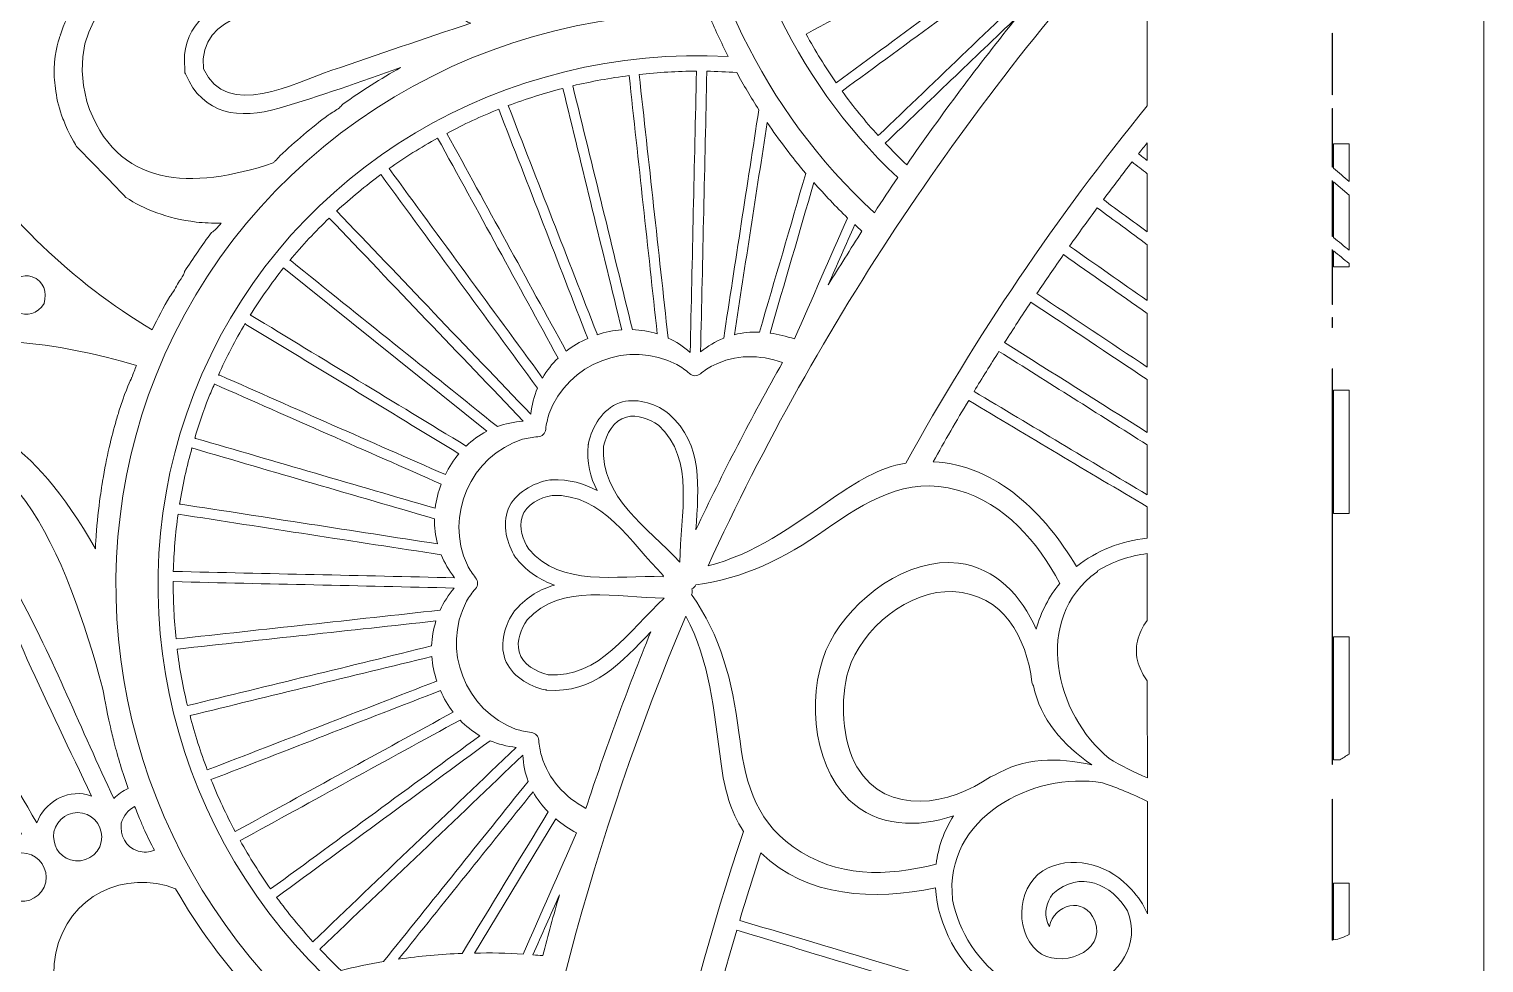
# Model space of a CAD drawing. Extents: x 13 to 948, y -975 to -268.
# Drawn here: x 840.5 to 947.6, y -880.9 to -812.2 of the extents above; entities that cross this region are included whole.
import ezdxf

# ---------------------------------------------------------------- set-up
doc = ezdxf.new("R2010")
doc.units = 0
doc.header["$MEASUREMENT"] = 0
doc.layers.add('Layer 1', color=7, linetype='Continuous', lineweight=0)

msp = doc.modelspace()

# ---------------------------------------------------------------- linework, layer by layer
at = {"layer": 'Layer 1'}
for points, knots in [([(937.67, -754.37), (937.67, -754.37), (937.67, -757.13), (937.67, -757.13), (937.67, -757.13), (936.53, -757.13), (936.53, -757.13), (936.53, -757.13), (936.53, -754.98), (936.53, -754.98), (936.53, -754.98), (936.45, -754.98), (936.45, -754.98), (936.45, -754.98), (936.45, -773.13), (936.45, -773.13), (936.45, -773.13), (936.42, -773.23), (936.42, -773.23), (936.42, -773.23), (936.42, -754.98), (936.42, -754.98), (936.42, -754.98), (930.74, -754.98), (930.74, -754.98), (930.74, -754.98), (930.74, -753.84), (930.74, -753.84), (930.74, -753.84), (937.24, -753.85), (937.24, -753.85), (937.24, -753.85), (937.24, -268.13), (937.24, -268.13), (937.24, -268.13), (585.77, -268.13), (585.77, -268.13), (585.77, -268.13), (585.77, -267.8), (585.77, -267.8), (585.77, -267.8), (584.81, -267.8), (584.81, -267.8), (584.81, -267.8), (584.81, -272.14), (584.81, -272.14), (584.81, -272.14), (583.68, -272.14), (583.68, -272.14), (583.68, -272.14), (583.68, -267.8), (583.68, -267.8), (583.68, -267.8), (233.17, -267.8), (233.17, -267.8), (233.17, -267.8), (233.17, -267.7), (233.17, -267.7), (233.17, -267.7), (231.67, -267.7), (231.67, -267.7), (231.67, -267.7), (231.67, -267.62), (231.67, -267.62), (231.67, -267.62), (194.12, -267.62), (194.12, -267.62), (189.36, -267.62), (184.7, -268.72), (180.48, -270.81), (180.33, -270.79), (180.19, -270.76), (180.05, -270.72), (180.01, -270.84), (179.96, -270.97), (179.92, -271.1), (178.75, -271.71), (177.61, -272.4), (176.52, -273.16), (171.9, -276.4), (165.53, -281), (157.98, -286.83), (75.27, -358.42), (123.19, -457.39), (13.49, -510.82), (123.19, -564.25), (75.27, -663.23), (157.98, -734.81), (165.57, -740.66), (171.95, -745.28), (176.58, -748.52), (181.7, -752.1), (187.79, -754.02), (194.04, -754.02), (194.04, -754.02), (231.67, -754.02), (231.67, -754.02), (231.67, -754.02), (231.67, -749.56), (231.67, -749.56), (231.67, -749.56), (232.61, -749.56), (232.61, -749.56), (232.61, -749.56), (232.61, -753.99), (232.61, -753.99), (232.61, -753.99), (583.68, -753.99), (583.68, -753.99), (583.68, -753.99), (583.68, -749.46), (583.68, -749.46), (583.68, -749.46), (584.81, -749.46), (584.81, -749.46), (584.81, -749.46), (584.81, -753.99), (584.81, -753.99), (584.81, -753.99), (584.25, -753.99), (584.25, -753.99), (584.25, -753.99), (584.25, -754), (584.25, -754), (578.12, -754.03), (573.17, -759.01), (573.17, -765.14), (573.17, -765.14), (573.17, -974.54), (573.17, -974.54), (573.17, -974.54), (584.25, -974.54), (584.25, -974.54), (584.25, -974.54), (584.25, -974.64), (584.25, -974.64), (584.25, -974.64), (584.94, -974.64), (584.94, -974.64), (584.94, -974.64), (588.59, -974.85), (594.96, -974.85), (596.36, -974.85), (597.89, -974.84), (599.54, -974.82), (600.97, -974.8), (602.48, -974.76), (604.08, -974.72), (621.83, -974.22), (649.87, -972.03), (679.28, -964.28), (679.8, -964.13), (680.33, -963.99), (680.87, -963.84), (682.82, -963.32), (684.78, -962.76), (686.73, -962.19), (687.31, -962.01), (687.91, -961.84), (688.49, -961.67), (694.87, -959.73), (701.26, -957.52), (707.58, -955), (709.47, -954.25), (711.33, -953.47), (713.2, -952.67), (717.19, -950.94), (721.12, -949.09), (725.02, -947.08), (726.08, -946.52), (727.16, -945.97), (728.22, -945.39), (729.98, -944.44), (731.72, -943.46), (733.45, -942.44), (734.35, -941.91), (735.25, -941.38), (736.15, -940.83), (736.98, -940.33), (737.8, -939.81), (738.62, -939.29), (739.95, -938.45), (741.26, -937.6), (742.54, -936.72), (749.1, -932.28), (755.33, -927.32), (761.12, -921.8), (761.12, -921.8), (764.53, -925.23), (771.38, -930.35), (774.03, -932.34), (777.18, -934.57), (780.85, -936.94), (784.86, -939.56), (789.49, -942.35), (794.74, -945.2), (799.76, -947.93), (805.32, -950.7), (811.46, -953.4), (811.84, -953.56), (812.22, -953.72), (812.6, -953.89), (813.4, -954.24), (814.21, -954.58), (815.04, -954.93), (816.42, -955.51), (817.84, -956.1), (819.29, -956.66), (819.88, -956.9), (820.46, -957.13), (821.04, -957.36), (822.57, -957.95), (824.11, -958.54), (825.7, -959.11), (826.6, -959.44), (827.51, -959.77), (828.44, -960.1), (852.72, -968.64), (883.55, -975.22), (920.95, -975.22), (925.99, -975.22), (931.16, -975.1), (936.45, -974.85), (936.45, -974.85), (936.44, -957.65), (936.44, -957.65), (936.44, -957.65), (936.44, -957.65), (936.45, -957.65), (936.45, -957.65), (936.45, -974.85), (936.45, -974.85), (936.45, -974.85), (936.53, -974.85), (936.53, -974.85), (936.53, -974.85), (936.53, -965.78), (936.53, -965.78), (936.53, -965.78), (937.67, -965.78), (937.67, -965.78), (937.67, -965.78), (937.67, -974.85), (937.67, -974.85), (937.67, -974.85), (947.59, -974.85), (947.59, -974.85), (947.59, -974.85), (947.59, -765.45), (947.59, -765.45), (947.59, -759.71), (943.24, -754.98), (937.67, -754.37)], [0, 0, 0, 0, 1, 1, 1, 2, 2, 2, 3, 3, 3, 4, 4, 4, 5, 5, 5, 6, 6, 6, 7, 7, 7, 8, 8, 8, 9, 9, 9, 10, 10, 10, 11, 11, 11, 12, 12, 12, 13, 13, 13, 14, 14, 14, 15, 15, 15, 16, 16, 16, 17, 17, 17, 18, 18, 18, 19, 19, 19, 20, 20, 20, 21, 21, 21, 22, 22, 22, 23, 23, 23, 24, 24, 24, 25, 25, 25, 26, 26, 26, 27, 27, 27, 28, 28, 28, 29, 29, 29, 30, 30, 30, 31, 31, 31, 32, 32, 32, 33, 33, 33, 34, 34, 34, 35, 35, 35, 36, 36, 36, 37, 37, 37, 38, 38, 38, 39, 39, 39, 40, 40, 40, 41, 41, 41, 42, 42, 42, 43, 43, 43, 44, 44, 44, 45, 45, 45, 46, 46, 46, 47, 47, 47, 48, 48, 48, 49, 49, 49, 50, 50, 50, 51, 51, 51, 52, 52, 52, 53, 53, 53, 54, 54, 54, 55, 55, 55, 56, 56, 56, 57, 57, 57, 58, 58, 58, 59, 59, 59, 60, 60, 60, 61, 61, 61, 62, 62, 62, 63, 63, 63, 64, 64, 64, 65, 65, 65, 66, 66, 66, 67, 67, 67, 68, 68, 68, 69, 69, 69, 70, 70, 70, 71, 71, 71, 72, 72, 72, 73, 73, 73, 74, 74, 74, 75, 75, 75, 76, 76, 76, 77, 77, 77, 78, 78, 78, 79, 79, 79, 80, 80, 80, 81, 81, 81, 82, 82, 82, 83, 83, 83, 84, 84, 84, 84]), ([(860.52, -767.61), (859.91, -768.17), (859.32, -768.88), (858.86, -769.82), (858.85, -769.84), (858.83, -769.87), (858.82, -769.89), (858.82, -769.9), (858.81, -769.92), (858.81, -769.93), (858.78, -770), (858.75, -770.06), (858.73, -770.11), (857.67, -772.11), (857.18, -774.49), (857.51, -776.53), (849.53, -773.81), (842.35, -784.26), (847.67, -790.79), (844.98, -791.3), (842.32, -793.45), (840.9, -795.98), (840.9, -795.98), (840.89, -796), (840.89, -796), (840.89, -796), (840.89, -796), (840.88, -796.02), (840.82, -796.11), (840.55, -796.54), (840.31, -797.19), (840.12, -797.69), (839.94, -798.32), (839.87, -799.05), (839.86, -799.05), (839.86, -799.06), (839.86, -799.06), (839.86, -799.06), (839.84, -799.47), (839.84, -799.47), (839.83, -799.75), (839.83, -800.01), (839.85, -800.27), (839.86, -800.4), (839.86, -800.53), (839.89, -800.67), (840.25, -804.01), (842.66, -806.81), (845.62, -808.38), (844.26, -809.54), (843.31, -811.01), (842.81, -812.62), (842.81, -812.62), (842.81, -812.62), (842.81, -812.63), (842.8, -812.63), (842.79, -812.63), (842.8, -812.64), (842.73, -812.82), (842.39, -813.75), (842.35, -815.14), (842.34, -815.64), (842.37, -816.2), (842.47, -816.8), (842.56, -817.43), (842.72, -818.09), (842.99, -818.8), (842.99, -818.8), (842.99, -818.8), (843, -818.82), (843.02, -818.86), (843.06, -818.96), (843.12, -819.11), (843.12, -819.11), (843.12, -819.14), (843.12, -819.14), (843.26, -819.48), (843.51, -820.03), (843.91, -820.7), (843.93, -820.74), (843.95, -820.77), (843.97, -820.81), (843.98, -820.81), (843.98, -820.82), (843.99, -820.83), (844.76, -821.61), (845.53, -822.4), (846.29, -823.2), (846.74, -823.66), (847.18, -824.12), (847.63, -824.59), (848.29, -825.02), (849.04, -825.4), (849.9, -825.71), (850.76, -826.03), (851.72, -826.27), (852.79, -826.4), (853.37, -826.46), (853.99, -826.48), (854.64, -826.48), (854.52, -826.64), (854.39, -826.79), (854.24, -826.93), (854.15, -827.01), (854.05, -827.1), (853.93, -827.17), (853.23, -828.1), (852.57, -829.05), (851.95, -830.04), (851.94, -830.07), (851.95, -830.08), (851.93, -830.1), (851.84, -830.34), (851.73, -830.54), (851.58, -830.73), (851.34, -831.05), (851.2, -831.44), (850.95, -831.76), (850.92, -831.8), (850.89, -831.84), (850.85, -831.87), (850.4, -832.68), (849.97, -833.49), (849.56, -834.33), (843.6, -830.78), (838.75, -826.02), (835.15, -820.54), (835.16, -820.4), (835.12, -820.26), (835.02, -820.16), (833.36, -818.41), (831.83, -816.58), (830.42, -814.68), (830.84, -814.55), (831.26, -814.43), (831.69, -814.32), (825.71, -801.11), (826.25, -785.25), (835.03, -772.23), (836.15, -770.57), (837.36, -769.04), (838.65, -767.61), (838.65, -767.61), (860.52, -767.61), (860.52, -767.61)], [0, 0, 0, 0, 1, 1, 1, 2, 2, 2, 3, 3, 3, 4, 4, 4, 5, 5, 5, 6, 6, 6, 7, 7, 7, 8, 8, 8, 9, 9, 9, 10, 10, 10, 11, 11, 11, 12, 12, 12, 13, 13, 13, 14, 14, 14, 15, 15, 15, 16, 16, 16, 17, 17, 17, 18, 18, 18, 19, 19, 19, 20, 20, 20, 21, 21, 21, 22, 22, 22, 23, 23, 23, 24, 24, 24, 25, 25, 25, 26, 26, 26, 27, 27, 27, 28, 28, 28, 29, 29, 29, 30, 30, 30, 31, 31, 31, 32, 32, 32, 33, 33, 33, 34, 34, 34, 35, 35, 35, 36, 36, 36, 37, 37, 37, 38, 38, 38, 39, 39, 39, 40, 40, 40, 41, 41, 41, 42, 42, 42, 43, 43, 43, 44, 44, 44, 45, 45, 45, 46, 46, 46, 47, 47, 47, 48, 48, 48, 48]), ([(904.44, -823.13), (903.86, -823.98), (903.28, -824.84), (902.72, -825.71), (886.22, -810.52), (883.83, -784.94), (897.7, -767.61), (897.7, -767.61), (901.74, -767.61), (901.74, -767.61), (887.22, -783.58), (888.77, -808.35), (904.44, -823.13)], [0, 0, 0, 0, 1, 1, 1, 2, 2, 2, 3, 3, 3, 4, 4, 4, 4]), ([(905.04, -844.14), (903.06, -844.48), (901.4, -845.53), (899.68, -846.71), (896.56, -848.85), (893.92, -850.84), (890.48, -851.7), (898.69, -833.81), (909.66, -817.47), (922.81, -803.18), (922.81, -803.18), (922.81, -817.84), (922.81, -817.84), (916.15, -826.02), (910.19, -834.81), (905.04, -844.14)], [0, 0, 0, 0, 1, 1, 1, 2, 2, 2, 3, 3, 3, 4, 4, 4, 5, 5, 5, 5]), ([(899.91, -816.14), (899.11, -814.99), (898.37, -813.79), (897.7, -812.57), (903.25, -809.53), (908.79, -806.5), (914.34, -803.45), (914.4, -804.08), (914.54, -804.67), (914.77, -805.26), (909.82, -808.88), (904.87, -812.51), (899.91, -816.14)], [0, 0, 0, 0, 1, 1, 1, 2, 2, 2, 3, 3, 3, 4, 4, 4, 4]), ([(870.72, -804.85), (870.84, -805.36), (871.09, -805.84), (871.46, -806.23), (866.42, -807.41), (861.25, -808.3), (856.3, -809.75), (853.58, -810.55), (851.64, -812.17), (851.97, -815.15), (851.95, -815.26), (851.95, -815.37), (852.01, -815.5), (853.33, -818.52), (855.95, -818.87), (858.9, -818.02), (861.92, -817.13), (864.89, -816.08), (867.85, -815.03), (866.38, -815.85), (864.96, -816.75), (863.59, -817.73), (863.51, -817.83), (863.43, -817.91), (863.34, -817.98), (863.09, -818.18), (862.82, -818.34), (862.54, -818.51), (862.54, -818.51), (862.52, -818.52), (862.52, -818.52), (861.29, -819.46), (860.09, -820.47), (858.96, -821.53), (858.85, -821.66), (858.74, -821.78), (858.62, -821.9), (858.57, -821.95), (858.52, -821.99), (858.47, -822.05), (852.5, -824.03), (846.88, -823.96), (844.74, -817.53), (841.51, -804.57), (862.96, -805.54), (870.72, -804.85)], [0, 0, 0, 0, 1, 1, 1, 2, 2, 2, 3, 3, 3, 4, 4, 4, 5, 5, 5, 6, 6, 6, 7, 7, 7, 8, 8, 8, 9, 9, 9, 10, 10, 10, 11, 11, 11, 12, 12, 12, 13, 13, 13, 14, 14, 14, 15, 15, 15, 15]), ([(903, -820.04), (902.05, -818.98), (901.17, -817.89), (900.34, -816.76), (905.26, -813.16), (910.18, -809.56), (915.1, -805.95), (915.38, -806.49), (915.71, -807.01), (916.11, -807.49), (911.74, -811.67), (907.37, -815.86), (903, -820.04)], [0, 0, 0, 0, 1, 1, 1, 2, 2, 2, 3, 3, 3, 4, 4, 4, 4]), ([(872.72, -811.64), (872.81, -811.69), (872.92, -811.73), (873.01, -811.77), (869.59, -812.9), (866.19, -814.06), (862.79, -815.23), (860.06, -816.16), (855.04, -818.89), (853.34, -815.12), (852.86, -810.93), (858.4, -810.67), (861.13, -810.05), (864.65, -809.26), (868.15, -808.45), (871.65, -807.6), (870.96, -809.01), (871.36, -810.75), (872.72, -811.64)], [0, 0, 0, 0, 1, 1, 1, 2, 2, 2, 3, 3, 3, 4, 4, 4, 5, 5, 5, 6, 6, 6, 6]), ([(849.85, -837.66), (856.44, -821.15), (872.87, -810.69), (890.5, -811.05), (890.95, -812.12), (891.44, -813.18), (891.96, -814.21), (875.57, -813.31), (859.88, -822.33), (853.22, -837.6), (846.59, -852.81), (850.44, -870.32), (862.17, -881.81), (861.05, -882.12), (859.94, -882.47), (858.85, -882.87), (847.42, -870.87), (843.67, -853.16), (849.85, -837.66)], [0, 0, 0, 0, 1, 1, 1, 2, 2, 2, 3, 3, 3, 4, 4, 4, 5, 5, 5, 6, 6, 6, 6]), ([(913.25, -811.29), (910.4, -814.82), (907.68, -818.45), (905.1, -822.19), (904.55, -821.67), (904.02, -821.13), (903.52, -820.59), (906.76, -817.49), (910, -814.39), (913.25, -811.29)], [0, 0, 0, 0, 1, 1, 1, 2, 2, 2, 3, 3, 3, 3]), ([(936.45, -817.03), (936.43, -817.02), (936.43, -817.01), (936.42, -817), (936.42, -817), (936.42, -812.49), (936.42, -812.49), (936.43, -812.5), (936.43, -812.51), (936.45, -812.51), (936.45, -812.51), (936.45, -817.03), (936.45, -817.03)], [0, 0, 0, 0, 1, 1, 1, 2, 2, 2, 3, 3, 3, 4, 4, 4, 4]), ([(880.52, -816.37), (881.88, -816.05), (883.27, -815.8), (884.67, -815.62), (885.36, -821.96), (886.05, -828.29), (886.74, -834.63), (886.14, -834.44), (885.53, -834.34), (884.91, -834.32), (883.45, -828.34), (881.99, -822.35), (880.52, -816.37)], [0, 0, 0, 0, 1, 1, 1, 2, 2, 2, 3, 3, 3, 4, 4, 4, 4]), ([(885.41, -815.53), (886.81, -815.38), (888.22, -815.3), (889.63, -815.29), (889.64, -815.3), (889.63, -815.3), (889.63, -815.31), (889.47, -822.2), (889.32, -829.1), (889.16, -835.99), (888.66, -835.55), (888.11, -835.2), (887.54, -834.94), (886.83, -828.47), (886.12, -821.99), (885.41, -815.53)], [0, 0, 0, 0, 1, 1, 1, 2, 2, 2, 3, 3, 3, 4, 4, 4, 5, 5, 5, 5]), ([(891.63, -834.94), (891.02, -835.19), (890.46, -835.52), (889.93, -835.96), (890.08, -829.08), (890.24, -822.21), (890.39, -815.33), (890.39, -815.32), (890.39, -815.32), (890.39, -815.3), (891.11, -815.31), (891.85, -815.34), (892.59, -815.39), (893.09, -816.32), (893.64, -817.24), (894.22, -818.13), (893.35, -823.74), (892.49, -829.33), (891.63, -834.94)], [0, 0, 0, 0, 1, 1, 1, 2, 2, 2, 3, 3, 3, 4, 4, 4, 5, 5, 5, 6, 6, 6, 6]), ([(875.77, -817.83), (877.09, -817.34), (878.43, -816.91), (879.79, -816.56), (881.23, -822.48), (882.68, -828.41), (884.13, -834.33), (883.51, -834.38), (882.9, -834.5), (882.31, -834.7), (882.31, -834.7), (882.31, -834.63), (882.31, -834.63), (880.12, -829.03), (877.95, -823.43), (875.77, -817.83)], [0, 0, 0, 0, 1, 1, 1, 2, 2, 2, 3, 3, 3, 4, 4, 4, 5, 5, 5, 5]), ([(871.25, -819.87), (872.49, -819.21), (873.76, -818.62), (875.07, -818.1), (877.26, -823.72), (879.44, -829.35), (881.62, -834.97), (881.06, -835.22), (880.52, -835.52), (880.04, -835.9), (877.1, -830.56), (874.18, -825.21), (871.25, -819.87)], [0, 0, 0, 0, 1, 1, 1, 2, 2, 2, 3, 3, 3, 4, 4, 4, 4]), ([(936.45, -822.36), (936.43, -822.36), (936.43, -822.35), (936.42, -822.34), (936.42, -822.34), (936.42, -818.04), (936.42, -818.04), (936.43, -818.04), (936.43, -818.05), (936.45, -818.05), (936.45, -818.05), (936.45, -822.36), (936.45, -822.36)], [0, 0, 0, 0, 1, 1, 1, 2, 2, 2, 3, 3, 3, 4, 4, 4, 4]), ([(894.83, -819.08), (895.71, -820.37), (896.66, -821.62), (897.67, -822.82), (896.54, -826.71), (895.41, -830.61), (894.26, -834.5), (893.64, -834.49), (893.03, -834.54), (892.42, -834.69), (893.22, -829.49), (894.03, -824.28), (894.83, -819.08)], [0, 0, 0, 0, 1, 1, 1, 2, 2, 2, 3, 3, 3, 4, 4, 4, 4]), ([(867, -822.46), (868.15, -821.65), (869.35, -820.9), (870.57, -820.22), (873.54, -825.61), (876.49, -831.01), (879.44, -836.41), (878.99, -836.83), (878.62, -837.33), (878.3, -837.88), (874.53, -832.74), (870.77, -827.6), (867, -822.46)], [0, 0, 0, 0, 1, 1, 1, 2, 2, 2, 3, 3, 3, 4, 4, 4, 4]), ([(922.17, -821.37), (922.38, -821.1), (922.6, -820.84), (922.81, -820.56), (922.81, -820.56), (922.81, -821.88), (922.81, -821.88), (922.6, -821.71), (922.38, -821.55), (922.17, -821.37)], [0, 0, 0, 0, 1, 1, 1, 2, 2, 2, 3, 3, 3, 3]), ([(937.67, -823.41), (937.29, -823.08), (936.91, -822.76), (936.53, -822.44), (936.53, -822.44), (936.53, -820.63), (936.53, -820.63), (936.53, -820.63), (937.67, -820.63), (937.67, -820.63), (937.67, -820.63), (937.67, -823.41), (937.67, -823.41)], [0, 0, 0, 0, 1, 1, 1, 2, 2, 2, 3, 3, 3, 4, 4, 4, 4]), ([(919.58, -824.75), (920.28, -823.82), (920.98, -822.89), (921.69, -821.97), (922.07, -822.27), (922.44, -822.55), (922.81, -822.84), (922.81, -822.84), (922.81, -827.13), (922.81, -827.13), (921.74, -826.33), (920.66, -825.54), (919.58, -824.75)], [0, 0, 0, 0, 1, 1, 1, 2, 2, 2, 3, 3, 3, 4, 4, 4, 4]), ([(863.15, -825.6), (863.15, -825.59), (863.14, -825.59), (863.14, -825.59), (864.18, -824.63), (865.27, -823.73), (866.4, -822.9), (866.4, -822.9), (866.41, -822.92), (866.41, -822.92), (870.25, -828.16), (874.09, -833.4), (877.92, -838.63), (877.67, -839.22), (877.5, -839.86), (877.43, -840.54), (872.67, -835.56), (867.91, -830.58), (863.15, -825.6)], [0, 0, 0, 0, 1, 1, 1, 2, 2, 2, 3, 3, 3, 4, 4, 4, 5, 5, 5, 6, 6, 6, 6]), ([(898.27, -823.49), (899.07, -824.39), (899.89, -825.27), (900.75, -826.11), (899.44, -829.07), (898.14, -832.03), (896.84, -835), (896.24, -834.8), (895.63, -834.66), (895.04, -834.57), (896.12, -830.88), (897.19, -827.19), (898.27, -823.49)], [0, 0, 0, 0, 1, 1, 1, 2, 2, 2, 3, 3, 3, 4, 4, 4, 4]), ([(936.45, -827.47), (936.43, -827.47), (936.43, -827.46), (936.42, -827.45), (936.42, -827.45), (936.42, -823.35), (936.42, -823.35), (936.43, -823.35), (936.43, -823.36), (936.45, -823.37), (936.45, -823.37), (936.45, -827.47), (936.45, -827.47)], [0, 0, 0, 0, 1, 1, 1, 2, 2, 2, 3, 3, 3, 4, 4, 4, 4]), ([(937.67, -828.47), (937.29, -828.16), (936.91, -827.85), (936.53, -827.54), (936.53, -827.54), (936.53, -823.44), (936.53, -823.44), (936.53, -823.44), (937.67, -824.42), (937.67, -824.42), (937.67, -824.42), (937.67, -828.47), (937.67, -828.47)], [0, 0, 0, 0, 1, 1, 1, 2, 2, 2, 3, 3, 3, 4, 4, 4, 4]), ([(917.09, -828.17), (917.76, -827.22), (918.44, -826.29), (919.13, -825.35), (920.35, -826.26), (921.59, -827.16), (922.81, -828.07), (922.81, -828.07), (922.81, -832.18), (922.81, -832.18), (920.91, -830.85), (918.99, -829.51), (917.09, -828.17)], [0, 0, 0, 0, 1, 1, 1, 2, 2, 2, 3, 3, 3, 4, 4, 4, 4]), ([(859.78, -829.26), (859.76, -829.24), (859.72, -829.23), (859.69, -829.22), (860.61, -828.12), (861.57, -827.09), (862.59, -826.11), (862.6, -826.11), (862.6, -826.12), (862.6, -826.12), (867.36, -831.1), (872.12, -836.08), (876.88, -841.06), (876.2, -841.1), (875.56, -841.24), (874.97, -841.45), (869.91, -837.39), (864.84, -833.33), (859.78, -829.26)], [0, 0, 0, 0, 1, 1, 1, 2, 2, 2, 3, 3, 3, 4, 4, 4, 5, 5, 5, 6, 6, 6, 6]), ([(901.28, -826.59), (901.45, -826.76), (901.63, -826.91), (901.81, -827.08), (900.96, -828.39), (900.14, -829.7), (899.32, -831.03), (899.97, -829.55), (900.63, -828.06), (901.28, -826.59)], [0, 0, 0, 0, 1, 1, 1, 2, 2, 2, 3, 3, 3, 3]), ([(914.68, -831.66), (915.33, -830.7), (915.98, -829.74), (916.65, -828.8), (918.71, -830.24), (920.76, -831.68), (922.81, -833.12), (922.81, -833.12), (922.81, -837.08), (922.81, -837.08), (920.1, -835.28), (917.39, -833.47), (914.68, -831.66)], [0, 0, 0, 0, 1, 1, 1, 2, 2, 2, 3, 3, 3, 4, 4, 4, 4]), ([(936.45, -832.46), (936.43, -832.46), (936.43, -832.46), (936.42, -832.45), (936.42, -832.45), (936.42, -828.43), (936.42, -828.43), (936.43, -828.44), (936.43, -828.45), (936.45, -828.46), (936.45, -828.46), (936.45, -832.46), (936.45, -832.46)], [0, 0, 0, 0, 1, 1, 1, 2, 2, 2, 3, 3, 3, 4, 4, 4, 4]), ([(937.67, -829.7), (937.67, -829.7), (936.53, -829.7), (936.53, -829.7), (936.53, -829.7), (936.53, -828.52), (936.53, -828.52), (936.91, -828.83), (937.29, -829.14), (937.67, -829.45), (937.67, -829.45), (937.67, -829.7), (937.67, -829.7)], [0, 0, 0, 0, 1, 1, 1, 2, 2, 2, 3, 3, 3, 4, 4, 4, 4]), ([(792.78, -868.14), (798.73, -843.47), (824.59, -829.77), (848.41, -836.95), (848.29, -837.24), (848.17, -837.54), (848.06, -837.85), (848.06, -837.85), (848.05, -837.85), (848.05, -837.85), (848.05, -837.85), (848.05, -837.85), (848.04, -837.88), (847.98, -838), (847.65, -838.71), (847.25, -839.9), (847.19, -840.08), (847.13, -840.28), (847.07, -840.48), (847.02, -840.64), (846.96, -840.81), (846.92, -840.99), (846.57, -842.18), (846.2, -843.67), (845.91, -845.47), (845.89, -845.56), (845.87, -845.67), (845.86, -845.77), (845.81, -846.04), (845.78, -846.31), (845.74, -846.6), (845.61, -847.5), (845.51, -848.46), (845.44, -849.48), (845.44, -849.48), (845.44, -849.56), (845.44, -849.56), (845.42, -849.68), (845.41, -849.8), (845.41, -849.92), (845.39, -850.09), (845.38, -850.27), (845.38, -850.45), (840.7, -842.16), (836.1, -840.18), (832.46, -840.53), (832.46, -840.53), (832.46, -840.52), (832.46, -840.52), (830.93, -840.67), (829.57, -841.22), (828.45, -841.89), (828.37, -841.94), (828.29, -841.98), (828.22, -842.02), (826.74, -842.93), (825.7, -844.01), (825.24, -844.52), (825.19, -844.59), (825.15, -844.64), (825.1, -844.69), (825.08, -844.71), (825.06, -844.73), (825.06, -844.76), (825.03, -844.77), (825.02, -844.79), (825, -844.81), (824.99, -844.82), (824.99, -844.82), (824.99, -844.82), (824.99, -844.82), (824.83, -845.06), (824.83, -845.06), (824.83, -845.06), (824.84, -845.06), (824.84, -845.06), (823.69, -846.71), (823.1, -848.73), (823.23, -850.91), (819.72, -849.78), (815.63, -850.09), (812.9, -852.63), (812.9, -852.63), (812.91, -852.61), (812.91, -852.61), (812.91, -852.61), (812.63, -852.84), (812.27, -853.27), (811.95, -853.65), (811.54, -854.2), (811.18, -854.91), (810.77, -855.73), (810.42, -856.76), (810.35, -857.98), (810.35, -858), (810.34, -858.04), (810.34, -858.06), (810.34, -858.06), (810.34, -858.1), (810.34, -858.1), (810.34, -858.17), (810.34, -858.24), (810.34, -858.3), (810.14, -860.61), (810.63, -863.04), (811.74, -864.83), (803.15, -865.44), (800.55, -878.12), (808.14, -882.17), (805.82, -883.71), (804.18, -886.79), (803.84, -889.74), (803.84, -889.74), (803.84, -889.75), (803.84, -889.75), (803.84, -889.75), (803.84, -889.77), (803.84, -889.77), (803.81, -889.89), (803.74, -890.39), (803.77, -891.11), (803.78, -891.66), (803.87, -892.32), (804.08, -893.03), (804.08, -893.04), (804.08, -893.05), (804.09, -893.05), (804.14, -893.18), (804.18, -893.31), (804.23, -893.45), (804.33, -893.7), (804.43, -893.95), (804.55, -894.19), (804.61, -894.31), (804.67, -894.43), (804.74, -894.55), (806.41, -897.55), (809.79, -899.23), (813.21, -899.53), (812.39, -901.17), (812.08, -902.93), (812.24, -904.64), (812.24, -904.64), (812.24, -904.64), (812.24, -904.65), (812.24, -904.66), (812.23, -904.67), (812.24, -904.67), (812.25, -904.86), (812.3, -905.88), (812.82, -907.2), (813.01, -907.68), (813.25, -908.19), (813.58, -908.72), (813.91, -909.26), (814.34, -909.83), (814.87, -910.38), (814.87, -910.38), (814.88, -910.39), (814.89, -910.4), (814.92, -910.44), (814.99, -910.52), (815.11, -910.63), (815.11, -910.63), (815.13, -910.65), (815.13, -910.65), (815.39, -910.92), (815.85, -911.34), (816.49, -911.81), (816.49, -911.81), (816.49, -911.81), (816.5, -911.82), (816.53, -911.84), (816.55, -911.86), (816.59, -911.89), (816.6, -911.89), (816.61, -911.9), (816.62, -911.9), (817.65, -912.33), (818.69, -912.77), (819.72, -913.22), (820.32, -913.47), (820.93, -913.73), (821.54, -913.99), (822.33, -914.13), (823.19, -914.2), (824.11, -914.15), (825.06, -914.12), (826.05, -913.96), (827.12, -913.65), (828.43, -913.26), (829.84, -912.63), (831.32, -911.7), (831.31, -911.73), (831.3, -911.76), (831.28, -911.78), (831.28, -911.78), (830.71, -913.95), (830.71, -913.95), (830.71, -913.95), (830.69, -914.03), (830.69, -914.03), (830.69, -914.03), (830.68, -914.09), (830.68, -914.09), (830.68, -914.09), (829.8, -919.07), (829.8, -919.07), (829.8, -919.07), (829.79, -919.09), (829.79, -919.09), (829.79, -919.09), (829.79, -919.11), (829.79, -919.11), (829.7, -919.88), (829.64, -920.68), (829.59, -921.47), (804.38, -917.83), (786.7, -893.29), (792.78, -868.14)], [0, 0, 0, 0, 1, 1, 1, 2, 2, 2, 3, 3, 3, 4, 4, 4, 5, 5, 5, 6, 6, 6, 7, 7, 7, 8, 8, 8, 9, 9, 9, 10, 10, 10, 11, 11, 11, 12, 12, 12, 13, 13, 13, 14, 14, 14, 15, 15, 15, 16, 16, 16, 17, 17, 17, 18, 18, 18, 19, 19, 19, 20, 20, 20, 21, 21, 21, 22, 22, 22, 23, 23, 23, 24, 24, 24, 25, 25, 25, 26, 26, 26, 27, 27, 27, 28, 28, 28, 29, 29, 29, 30, 30, 30, 31, 31, 31, 32, 32, 32, 33, 33, 33, 34, 34, 34, 35, 35, 35, 36, 36, 36, 37, 37, 37, 38, 38, 38, 39, 39, 39, 40, 40, 40, 41, 41, 41, 42, 42, 42, 43, 43, 43, 44, 44, 44, 45, 45, 45, 46, 46, 46, 47, 47, 47, 48, 48, 48, 49, 49, 49, 50, 50, 50, 51, 51, 51, 52, 52, 52, 53, 53, 53, 54, 54, 54, 55, 55, 55, 56, 56, 56, 57, 57, 57, 58, 58, 58, 59, 59, 59, 60, 60, 60, 61, 61, 61, 62, 62, 62, 63, 63, 63, 64, 64, 64, 65, 65, 65, 66, 66, 66, 67, 67, 67, 68, 68, 68, 69, 69, 69, 70, 70, 70, 71, 71, 71, 72, 72, 72, 73, 73, 73, 73]), ([(856.85, -833.27), (856.83, -833.26), (856.81, -833.26), (856.78, -833.25), (857.54, -832.04), (858.36, -830.88), (859.23, -829.78), (859.24, -829.79), (859.24, -829.79), (859.24, -829.79), (859.24, -829.79), (874.19, -841.8), (874.19, -841.8), (873.63, -842.09), (873.12, -842.46), (872.67, -842.89), (867.4, -839.68), (862.12, -836.48), (856.85, -833.27)], [0, 0, 0, 0, 1, 1, 1, 2, 2, 2, 3, 3, 3, 4, 4, 4, 5, 5, 5, 6, 6, 6, 6]), ([(840.73, -830.43), (841.59, -830.71), (841.85, -831.59), (841.6, -832.39), (840.71, -833.98), (838.17, -832.96), (838.94, -831.21), (839.25, -830.54), (840.03, -830.2), (840.73, -830.43)], [0, 0, 0, 0, 1, 1, 1, 2, 2, 2, 3, 3, 3, 3]), ([(912.31, -835.27), (912.94, -834.28), (913.59, -833.28), (914.25, -832.3), (917.1, -834.19), (919.96, -836.09), (922.81, -838), (922.81, -838), (922.81, -841.89), (922.81, -841.89), (919.31, -839.68), (915.81, -837.48), (912.31, -835.27)], [0, 0, 0, 0, 1, 1, 1, 2, 2, 2, 3, 3, 3, 4, 4, 4, 4]), ([(871.14, -844.99), (865.61, -842.56), (860.07, -840.12), (854.55, -837.68), (854.51, -837.66), (854.47, -837.66), (854.43, -837.66), (855.02, -836.35), (855.68, -835.08), (856.41, -833.87), (856.42, -833.89), (856.44, -833.91), (856.46, -833.93), (861.69, -837.1), (866.91, -840.27), (872.14, -843.45), (871.74, -843.92), (871.4, -844.44), (871.14, -844.99)], [0, 0, 0, 0, 1, 1, 1, 2, 2, 2, 3, 3, 3, 4, 4, 4, 5, 5, 5, 6, 6, 6, 6]), ([(936.45, -834.15), (936.43, -834.16), (936.43, -834.17), (936.42, -834.18), (936.42, -834.18), (936.42, -833.42), (936.42, -833.42), (936.43, -833.42), (936.43, -833.43), (936.45, -833.43), (936.45, -833.43), (936.45, -834.15), (936.45, -834.15)], [0, 0, 0, 0, 1, 1, 1, 2, 2, 2, 3, 3, 3, 4, 4, 4, 4]), ([(887.6, -840.51), (887.57, -840.48), (887.55, -840.48), (887.53, -840.46), (887.51, -840.45), (887.5, -840.43), (887.48, -840.41), (886.52, -839.72), (885.12, -839.3), (883.95, -839.71), (882.73, -840.14), (881.93, -841.47), (881.67, -842.68), (881.67, -842.68), (881.67, -842.74), (881.67, -842.74), (881.67, -842.77), (881.66, -842.78), (881.65, -842.81), (881.53, -844.1), (881.81, -845.19), (882.31, -846.17), (881.35, -845.64), (880.26, -845.32), (878.97, -845.37), (878.94, -845.38), (878.93, -845.39), (878.9, -845.39), (878.88, -845.39), (878.85, -845.38), (878.84, -845.38), (877.62, -845.59), (876.26, -846.33), (875.77, -847.53), (875.31, -848.68), (875.67, -850.09), (876.31, -851.08), (876.33, -851.11), (876.35, -851.11), (876.36, -851.14), (876.38, -851.16), (876.39, -851.19), (876.4, -851.2), (877.22, -852.19), (878.16, -852.77), (879.18, -853.12), (878.14, -853.42), (877.17, -853.96), (876.33, -854.91), (876.3, -854.93), (876.3, -854.95), (876.28, -854.98), (876.27, -855), (876.23, -855.01), (876.23, -855.02), (875.54, -855.99), (875.12, -857.39), (875.53, -858.56), (875.96, -859.78), (877.29, -860.57), (878.48, -860.83), (878.51, -860.84), (878.53, -860.84), (878.56, -860.84), (878.59, -860.84), (878.6, -860.85), (878.62, -860.85), (882.05, -861.15), (884.12, -858.79), (886.27, -856.56), (884.52, -860.84), (882.92, -865.18), (881.49, -869.57), (879.92, -868.7), (878.74, -867.45), (878.21, -865.67), (878.12, -865.31), (878.05, -864.93), (878.02, -864.56), (877.99, -864.22), (877.79, -864.02), (877.47, -863.98), (877.08, -863.93), (876.72, -863.84), (876.36, -863.74), (872.59, -862.35), (870.84, -857.86), (872.7, -854.31), (872.89, -853.99), (873.11, -853.68), (873.35, -853.4), (873.57, -853.14), (873.57, -852.84), (873.37, -852.59), (873.14, -852.29), (872.95, -851.98), (872.76, -851.65), (871.06, -848.02), (873.01, -843.6), (876.83, -842.39), (877.19, -842.3), (877.57, -842.23), (877.94, -842.21), (878.28, -842.18), (878.49, -841.97), (878.53, -841.65), (878.57, -841.26), (878.66, -840.9), (878.77, -840.54), (880.14, -836.77), (884.65, -835.03), (888.19, -836.89), (888.52, -837.08), (888.82, -837.29), (889.11, -837.54), (889.37, -837.76), (889.66, -837.76), (889.92, -837.56), (890.21, -837.32), (890.52, -837.13), (890.86, -836.95), (892.51, -836.13), (894.27, -836.15), (895.97, -836.73), (893.69, -840.75), (891.56, -844.86), (889.58, -849.06), (889.78, -845.95), (890.15, -842.8), (887.6, -840.51)], [0, 0, 0, 0, 1, 1, 1, 2, 2, 2, 3, 3, 3, 4, 4, 4, 5, 5, 5, 6, 6, 6, 7, 7, 7, 8, 8, 8, 9, 9, 9, 10, 10, 10, 11, 11, 11, 12, 12, 12, 13, 13, 13, 14, 14, 14, 15, 15, 15, 16, 16, 16, 17, 17, 17, 18, 18, 18, 19, 19, 19, 20, 20, 20, 21, 21, 21, 22, 22, 22, 23, 23, 23, 24, 24, 24, 25, 25, 25, 26, 26, 26, 27, 27, 27, 28, 28, 28, 29, 29, 29, 30, 30, 30, 31, 31, 31, 32, 32, 32, 33, 33, 33, 34, 34, 34, 35, 35, 35, 36, 36, 36, 37, 37, 37, 38, 38, 38, 39, 39, 39, 40, 40, 40, 41, 41, 41, 42, 42, 42, 43, 43, 43, 43]), ([(910.06, -838.87), (910.66, -837.88), (911.27, -836.9), (911.89, -835.92), (915.54, -838.21), (919.17, -840.51), (922.81, -842.8), (922.81, -842.8), (922.81, -846.48), (922.81, -846.48), (918.56, -843.95), (914.31, -841.41), (910.06, -838.87)], [0, 0, 0, 0, 1, 1, 1, 2, 2, 2, 3, 3, 3, 4, 4, 4, 4]), ([(936.45, -866.3), (936.44, -866.31), (936.43, -866.31), (936.43, -866.32), (936.43, -866.32), (936.43, -845.26), (936.43, -845.26), (936.43, -845.26), (936.43, -837.2), (936.43, -837.2), (936.43, -837.2), (936.44, -837.19), (936.45, -837.17), (936.45, -837.17), (936.45, -866.3), (936.45, -866.3)], [0, 0, 0, 0, 1, 1, 1, 2, 2, 2, 3, 3, 3, 4, 4, 4, 5, 5, 5, 5]), ([(852.69, -842.31), (852.99, -841.32), (853.33, -840.33), (853.71, -839.35), (853.85, -839), (853.99, -838.66), (854.15, -838.32), (854.15, -838.32), (854.16, -838.34), (854.17, -838.34), (859.72, -840.79), (865.28, -843.24), (870.84, -845.69), (870.62, -846.26), (870.47, -846.86), (870.39, -847.47), (864.52, -845.75), (858.64, -844.04), (852.76, -842.32), (852.73, -842.31), (852.71, -842.31), (852.69, -842.31)], [0, 0, 0, 0, 1, 1, 1, 2, 2, 2, 3, 3, 3, 4, 4, 4, 5, 5, 5, 6, 6, 6, 7, 7, 7, 7]), ([(846.74, -868.83), (844.35, -863.81), (842.28, -858.54), (839.62, -853.65), (838.16, -850.97), (836.06, -849.43), (833, -850.55), (832.87, -850.6), (832.78, -850.68), (832.72, -850.75), (829.98, -852.82), (830.6, -855.71), (832.15, -858.4), (834.68, -862.79), (837.38, -867.08), (839.93, -871.45), (839.38, -871.46), (838.86, -871.62), (838.38, -871.89), (833.35, -865.6), (817.62, -850.57), (829.33, -843.77), (838.94, -839.13), (843.32, -851.29), (845.91, -860.68), (846, -861.2), (846.17, -862.23), (846.48, -863.56), (846.57, -863.93), (846.66, -864.33), (846.77, -864.74), (847.03, -865.76), (847.37, -866.91), (847.79, -868.1), (847.39, -868.27), (847.05, -868.52), (846.74, -868.83)], [0, 0, 0, 0, 1, 1, 1, 2, 2, 2, 3, 3, 3, 4, 4, 4, 5, 5, 5, 6, 6, 6, 7, 7, 7, 8, 8, 8, 9, 9, 9, 10, 10, 10, 11, 11, 11, 12, 12, 12, 12]), ([(907.06, -844.04), (907.9, -842.53), (908.77, -841.02), (909.67, -839.53), (914.05, -842.15), (918.43, -844.76), (922.81, -847.37), (922.81, -847.37), (922.81, -849.66), (922.81, -849.66), (920.89, -849.87), (919.07, -850.58), (917.61, -851.76), (915.25, -847.86), (911.82, -844.33), (907.06, -844.04)], [0, 0, 0, 0, 1, 1, 1, 2, 2, 2, 3, 3, 3, 4, 4, 4, 5, 5, 5, 5]), ([(937.67, -847.85), (937.67, -847.85), (936.53, -847.85), (936.53, -847.85), (936.53, -847.85), (936.53, -838.78), (936.53, -838.78), (936.53, -838.78), (937.67, -838.78), (937.67, -838.78), (937.67, -838.78), (937.67, -847.85), (937.67, -847.85)], [0, 0, 0, 0, 1, 1, 1, 2, 2, 2, 3, 3, 3, 4, 4, 4, 4]), ([(882.79, -842.9), (882.99, -842.03), (883.53, -840.99), (884.47, -840.75), (885.29, -840.54), (886.15, -840.89), (886.83, -841.35), (889.59, -843.89), (888.41, -847.94), (888.41, -851.44), (886.05, -848.86), (882.5, -846.65), (882.79, -842.9)], [0, 0, 0, 0, 1, 1, 1, 2, 2, 2, 3, 3, 3, 4, 4, 4, 4]), ([(870.34, -848.24), (870.33, -848.86), (870.41, -849.48), (870.57, -850.09), (864.28, -849.12), (857.98, -848.14), (851.67, -847.17), (851.64, -847.17), (851.61, -847.17), (851.58, -847.17), (851.8, -845.78), (852.1, -844.4), (852.49, -843.02), (852.51, -843.03), (852.52, -843.04), (852.55, -843.05), (858.48, -844.79), (864.41, -846.51), (870.34, -848.24)], [0, 0, 0, 0, 1, 1, 1, 2, 2, 2, 3, 3, 3, 4, 4, 4, 5, 5, 5, 6, 6, 6, 6]), ([(908.92, -851.51), (905.17, -851.03), (901.11, -854.14), (899.46, -857.29), (897.72, -860.63), (898.01, -866.19), (900.85, -868.92), (902.95, -870.94), (905.92, -871.01), (908.55, -870.1), (907.83, -871.24), (907.43, -872.44), (907.26, -873.66), (903.65, -874.6), (899.92, -874.67), (896.74, -872.38), (893.77, -870.25), (893.18, -867.36), (892.75, -863.98), (892.28, -860.17), (891.38, -856.84), (889.27, -853.81), (889.33, -853.68), (889.33, -853.54), (889.29, -853.4), (889.42, -853.34), (889.52, -853.24), (889.59, -853.1), (893.11, -852.64), (896.06, -851.17), (899.1, -849.06), (902.08, -846.99), (905.04, -845.06), (908.85, -846.13), (912.35, -847.11), (914.72, -849.93), (916.37, -853), (915.59, -853.95), (914.99, -855.07), (914.63, -856.37), (913.59, -853.92), (911.63, -851.84), (908.92, -851.51)], [0, 0, 0, 0, 1, 1, 1, 2, 2, 2, 3, 3, 3, 4, 4, 4, 5, 5, 5, 6, 6, 6, 7, 7, 7, 8, 8, 8, 9, 9, 9, 10, 10, 10, 11, 11, 11, 12, 12, 12, 13, 13, 13, 14, 14, 14, 14]), ([(877.28, -850.47), (876.85, -849.79), (876.54, -848.91), (876.79, -848.1), (877.07, -847.16), (878.12, -846.68), (879.01, -846.52), (882.72, -846.4), (884.77, -849.96), (887.2, -852.43), (887.19, -852.45), (887.18, -852.48), (887.17, -852.51), (883.7, -852.38), (879.67, -853.31), (877.28, -850.47)], [0, 0, 0, 0, 1, 1, 1, 2, 2, 2, 3, 3, 3, 4, 4, 4, 5, 5, 5, 5]), ([(851.14, -852.12), (851.14, -852.12), (851.11, -852.12), (851.11, -852.12), (851.16, -850.71), (851.27, -849.31), (851.47, -847.9), (857.93, -848.91), (864.39, -849.9), (870.84, -850.89), (871.08, -851.48), (871.4, -852.05), (871.82, -852.58), (864.93, -852.43), (858.04, -852.27), (851.14, -852.12)], [0, 0, 0, 0, 1, 1, 1, 2, 2, 2, 3, 3, 3, 4, 4, 4, 5, 5, 5, 5]), ([(835.6, -861.42), (834.07, -858.87), (830.22, -854.42), (833.66, -851.8), (837.6, -850.4), (839.15, -855.93), (840.37, -858.6), (841.93, -861.97), (843.5, -865.32), (845.1, -868.66), (845.01, -868.63), (844.91, -868.58), (844.79, -868.55), (843.18, -868.18), (841.62, -869.13), (841.07, -870.63), (839.28, -867.55), (837.45, -864.48), (835.6, -861.42)], [0, 0, 0, 0, 1, 1, 1, 2, 2, 2, 3, 3, 3, 4, 4, 4, 5, 5, 5, 6, 6, 6, 6]), ([(922.83, -867.31), (921.84, -866.9), (920.88, -866.42), (920, -865.88), (916.04, -862.65), (914.32, -855.61), (919.09, -852.16), (919.13, -852.13), (919.15, -852.1), (919.18, -852.06), (920.26, -851.39), (921.51, -850.97), (922.81, -850.8), (922.81, -850.8), (922.81, -855.73), (922.81, -855.73), (922.12, -856.64), (921.8, -857.8), (922.15, -858.88), (922.3, -859.37), (922.53, -859.79), (922.81, -860.17), (922.81, -860.17), (922.81, -863.37), (922.81, -863.37), (922.81, -863.37), (922.83, -865.04), (922.83, -865.04), (922.83, -865.04), (922.83, -867.31), (922.83, -867.31)], [0, 0, 0, 0, 1, 1, 1, 2, 2, 2, 3, 3, 3, 4, 4, 4, 5, 5, 5, 6, 6, 6, 7, 7, 7, 8, 8, 8, 9, 9, 9, 10, 10, 10, 10]), ([(851.32, -857.09), (851.17, -855.69), (851.11, -854.28), (851.11, -852.87), (851.12, -852.87), (851.12, -852.87), (851.13, -852.87), (858.02, -853.03), (864.91, -853.18), (871.8, -853.34), (871.37, -853.84), (871.02, -854.39), (870.75, -854.97), (864.28, -855.68), (857.8, -856.38), (851.32, -857.09)], [0, 0, 0, 0, 1, 1, 1, 2, 2, 2, 3, 3, 3, 4, 4, 4, 5, 5, 5, 5]), ([(887.26, -854.08), (884.68, -856.46), (882.46, -860), (878.72, -859.72), (877.84, -859.51), (876.81, -858.98), (876.57, -858.03), (876.36, -857.21), (876.7, -856.35), (877.16, -855.68), (879.7, -852.92), (883.76, -854.09), (887.26, -854.08)], [0, 0, 0, 0, 1, 1, 1, 2, 2, 2, 3, 3, 3, 4, 4, 4, 4]), ([(918.74, -866.36), (916.22, -865.77), (913.7, -865.82), (911.51, -867.15), (911.43, -867.16), (911.34, -867.18), (911.26, -867.24), (908.34, -869.29), (903.67, -870.23), (901.44, -866.51), (900.32, -864.63), (900.19, -861.46), (900.81, -859.4), (901.75, -856.31), (905.31, -853.45), (908.5, -853.6), (912.23, -853.78), (913.91, -856.97), (914.32, -860.27), (914.34, -860.37), (914.38, -860.46), (914.43, -860.53), (914.94, -863), (916.6, -864.89), (918.74, -866.36)], [0, 0, 0, 0, 1, 1, 1, 2, 2, 2, 3, 3, 3, 4, 4, 4, 5, 5, 5, 6, 6, 6, 7, 7, 7, 8, 8, 8, 8]), ([(876.52, -958.18), (870.96, -923.68), (875.09, -887.94), (888.84, -855.41), (890.65, -858.77), (890.87, -862.32), (891.44, -866.29), (891.69, -868.12), (892.11, -869.76), (893.09, -871.26), (883.47, -899.72), (881.25, -930.16), (886.5, -959.57), (883.15, -959.16), (879.83, -958.7), (876.52, -958.18)], [0, 0, 0, 0, 1, 1, 1, 2, 2, 2, 3, 3, 3, 4, 4, 4, 5, 5, 5, 5]), ([(851.44, -857.83), (857.77, -857.14), (864.11, -856.46), (870.45, -855.76), (870.26, -856.37), (870.16, -856.98), (870.13, -857.6), (864.14, -859.07), (858.15, -860.53), (852.16, -861.99), (851.82, -860.62), (851.57, -859.23), (851.4, -857.83), (851.42, -857.83), (851.42, -857.83), (851.44, -857.83)], [0, 0, 0, 0, 1, 1, 1, 2, 2, 2, 3, 3, 3, 4, 4, 4, 5, 5, 5, 5]), ([(937.67, -865.56), (937.44, -865.71), (937.21, -865.85), (936.98, -865.99), (936.98, -865.99), (936.53, -865.99), (936.53, -865.99), (936.53, -865.99), (936.53, -856.92), (936.53, -856.92), (936.53, -856.92), (937.67, -856.92), (937.67, -856.92), (937.67, -856.92), (937.67, -865.56), (937.67, -865.56)], [0, 0, 0, 0, 1, 1, 1, 2, 2, 2, 3, 3, 3, 4, 4, 4, 5, 5, 5, 5]), ([(870.15, -858.38), (870.19, -859), (870.32, -859.6), (870.52, -860.19), (870.5, -860.2), (870.47, -860.2), (870.44, -860.21), (864.83, -862.39), (859.23, -864.56), (853.62, -866.73), (853.13, -865.42), (852.69, -864.09), (852.35, -862.73), (858.28, -861.27), (864.21, -859.83), (870.15, -858.38)], [0, 0, 0, 0, 1, 1, 1, 2, 2, 2, 3, 3, 3, 4, 4, 4, 5, 5, 5, 5]), ([(870.78, -860.89), (871.03, -861.46), (871.34, -861.98), (871.71, -862.48), (866.37, -865.4), (861.02, -868.33), (855.67, -871.27), (855.01, -870.01), (854.42, -868.74), (853.89, -867.44), (859.53, -865.26), (865.15, -863.07), (870.78, -860.89)], [0, 0, 0, 0, 1, 1, 1, 2, 2, 2, 3, 3, 3, 4, 4, 4, 4]), ([(858.28, -875.49), (857.47, -874.34), (856.72, -873.14), (856.04, -871.93), (861.43, -868.97), (866.83, -866.01), (872.22, -863.06), (872.65, -863.51), (873.15, -863.89), (873.69, -864.21), (868.56, -867.97), (863.42, -871.73), (858.28, -875.49)], [0, 0, 0, 0, 1, 1, 1, 2, 2, 2, 3, 3, 3, 4, 4, 4, 4]), ([(874.45, -864.58), (875.03, -864.83), (875.67, -865), (876.36, -865.07), (871.37, -869.83), (866.39, -874.59), (861.41, -879.36), (861.4, -879.36), (861.4, -879.37), (861.39, -879.38), (860.44, -878.33), (859.55, -877.23), (858.72, -876.11), (858.72, -876.11), (858.74, -876.09), (858.74, -876.09), (863.98, -872.26), (869.21, -868.42), (874.45, -864.58)], [0, 0, 0, 0, 1, 1, 1, 2, 2, 2, 3, 3, 3, 4, 4, 4, 5, 5, 5, 6, 6, 6, 6]), ([(861.91, -879.92), (861.92, -879.92), (861.92, -879.92), (861.93, -879.9), (866.91, -875.15), (871.88, -870.4), (876.85, -865.64), (876.88, -866.33), (877.01, -866.98), (877.24, -867.57), (873.69, -871.99), (870.14, -876.42), (866.59, -880.83), (865.54, -881.01), (864.49, -881.23), (863.46, -881.48), (862.92, -880.97), (862.41, -880.45), (861.91, -879.92)], [0, 0, 0, 0, 1, 1, 1, 2, 2, 2, 3, 3, 3, 4, 4, 4, 5, 5, 5, 6, 6, 6, 6]), ([(922.83, -877.31), (922.54, -876.65), (922.14, -876.05), (921.64, -875.54), (920.15, -873.84), (917.68, -872.95), (915.51, -873.94), (913.28, -874.96), (912.9, -878.46), (914.72, -880.07), (916.26, -881.42), (919.88, -880.18), (918.94, -877.84), (918.2, -875.96), (915.9, -876.64), (915.61, -878.26), (915.55, -878.16), (915.51, -878.06), (915.46, -877.95), (915.21, -877.26), (915.39, -876.43), (915.86, -875.86), (917.84, -874.03), (920.21, -875.17), (921.35, -877.09), (922.36, -879.58), (920.72, -881.78), (918.5, -882.77), (916.93, -883.46), (915.42, -883.33), (913.78, -882.87), (913.72, -882.86), (913.67, -882.86), (913.63, -882.86), (913.24, -882.71), (912.85, -882.55), (912.5, -882.35), (910.37, -880.88), (908.92, -878.64), (908.48, -876.28), (908.48, -876.27), (908.48, -876.26), (908.48, -876.24), (907.8, -870.3), (914.39, -866.79), (919.51, -867.68), (920.64, -868.05), (921.75, -868.52), (922.83, -869.05), (922.83, -869.05), (922.83, -877.31), (922.83, -877.31)], [0, 0, 0, 0, 1, 1, 1, 2, 2, 2, 3, 3, 3, 4, 4, 4, 5, 5, 5, 6, 6, 6, 7, 7, 7, 8, 8, 8, 9, 9, 9, 10, 10, 10, 11, 11, 11, 12, 12, 12, 13, 13, 13, 14, 14, 14, 15, 15, 15, 16, 16, 16, 17, 17, 17, 17]), ([(877.6, -868.33), (877.9, -868.87), (878.27, -869.37), (878.71, -869.82), (876.6, -873.29), (874.49, -876.76), (872.38, -880.23), (870.81, -880.29), (869.24, -880.43), (867.7, -880.66), (871, -876.54), (874.3, -872.44), (877.6, -868.33)], [0, 0, 0, 0, 1, 1, 1, 2, 2, 2, 3, 3, 3, 4, 4, 4, 4]), ([(848.27, -869.42), (848.34, -869.59), (848.4, -869.76), (848.47, -869.93), (848.54, -870.1), (848.62, -870.27), (848.69, -870.44), (848.79, -870.69), (848.9, -870.95), (849.02, -871.21), (849.24, -871.68), (849.47, -872.16), (849.72, -872.63), (849.35, -872.79), (848.93, -872.83), (848.52, -872.7), (847.59, -872.42), (847.19, -871.54), (847.28, -870.64), (847.45, -870.09), (847.8, -869.66), (848.27, -869.42)], [0, 0, 0, 0, 1, 1, 1, 2, 2, 2, 3, 3, 3, 4, 4, 4, 5, 5, 5, 6, 6, 6, 7, 7, 7, 7]), ([(936.45, -879.25), (936.44, -879.25), (936.43, -879.25), (936.43, -879.26), (936.43, -879.26), (936.43, -868.89), (936.43, -868.89), (936.43, -868.9), (936.44, -868.9), (936.45, -868.9), (936.45, -868.9), (936.45, -879.25), (936.45, -879.25)], [0, 0, 0, 0, 1, 1, 1, 2, 2, 2, 3, 3, 3, 4, 4, 4, 4]), ([(842.31, -871.28), (842.6, -870.35), (843.41, -869.7), (844.43, -869.91), (845.38, -870.11), (846.02, -871.05), (845.81, -872.02), (845.61, -873.03), (844.54, -873.66), (843.55, -873.35), (842.62, -873.07), (842.22, -872.2), (842.31, -871.28)], [0, 0, 0, 0, 1, 1, 1, 2, 2, 2, 3, 3, 3, 4, 4, 4, 4]), ([(876.88, -880.28), (875.67, -880.2), (874.47, -880.19), (873.28, -880.21), (873.28, -880.21), (879.28, -870.34), (879.28, -870.34), (879.74, -870.72), (880.25, -871.07), (880.8, -871.37), (879.49, -874.34), (878.19, -877.31), (876.88, -880.28)], [0, 0, 0, 0, 1, 1, 1, 2, 2, 2, 3, 3, 3, 4, 4, 4, 4]), ([(840.33, -872.88), (841.29, -873.08), (841.92, -874.03), (841.72, -874.99), (841.51, -875.99), (840.44, -876.64), (839.45, -876.32), (838.52, -876.04), (838.12, -875.16), (838.21, -874.26), (838.5, -873.33), (839.31, -872.67), (840.33, -872.88)], [0, 0, 0, 0, 1, 1, 1, 2, 2, 2, 3, 3, 3, 4, 4, 4, 4]), ([(892.81, -877.8), (893.3, -876.13), (893.82, -874.47), (894.37, -872.82), (897.77, -876.16), (902.72, -876.33), (907.21, -875.41), (907.4, -878.21), (908.88, -880.91), (911.23, -882.8), (911.18, -882.96), (911.14, -883.14), (911.08, -883.3), (904.99, -881.46), (898.89, -879.63), (892.81, -877.8)], [0, 0, 0, 0, 1, 1, 1, 2, 2, 2, 3, 3, 3, 4, 4, 4, 5, 5, 5, 5]), ([(842.47, -880.2), (843.35, -875.92), (847.59, -874.06), (851.28, -875.47), (852.93, -878.34), (854.9, -881.03), (857.21, -883.51), (854.22, -884.72), (851.39, -886.24), (848.75, -888.04), (844.77, -887.91), (841.58, -884.5), (842.47, -880.2)], [0, 0, 0, 0, 1, 1, 1, 2, 2, 2, 3, 3, 3, 4, 4, 4, 4]), ([(879.54, -875.92), (879.11, -877.42), (878.7, -878.9), (878.31, -880.4), (878.07, -880.38), (877.83, -880.36), (877.59, -880.35), (878.24, -878.87), (878.89, -877.4), (879.54, -875.92)], [0, 0, 0, 0, 1, 1, 1, 2, 2, 2, 3, 3, 3, 3]), ([(937.67, -878.85), (937.31, -879.03), (936.93, -879.17), (936.53, -879.24), (936.53, -879.24), (936.53, -875.06), (936.53, -875.06), (936.53, -875.06), (937.67, -875.06), (937.67, -875.06), (937.67, -875.06), (937.67, -878.85), (937.67, -878.85)], [0, 0, 0, 0, 1, 1, 1, 2, 2, 2, 3, 3, 3, 4, 4, 4, 4]), ([(891.63, -881.88), (891.94, -880.76), (892.25, -879.64), (892.59, -878.53), (898.68, -880.37), (904.78, -882.21), (910.87, -884.04), (910.6, -885), (910.32, -885.96), (910.06, -886.93), (903.92, -885.25), (897.77, -883.57), (891.63, -881.88)], [0, 0, 0, 0, 1, 1, 1, 2, 2, 2, 3, 3, 3, 4, 4, 4, 4]), ([(841.18, -949.97), (840.75, -949.84), (840.33, -949.7), (839.9, -949.56), (834.24, -942.3), (830.9, -933.16), (831.14, -923.1), (831.73, -898.28), (853.66, -879.92), (877.91, -882), (877.65, -883), (877.41, -884.01), (877.17, -885.01), (854.85, -883.36), (834.69, -900.3), (834.21, -923.18), (833.98, -934.23), (838.36, -944.09), (845.47, -951.26), (844.03, -950.85), (842.6, -950.42), (841.18, -949.97)], [0, 0, 0, 0, 1, 1, 1, 2, 2, 2, 3, 3, 3, 4, 4, 4, 5, 5, 5, 6, 6, 6, 7, 7, 7, 7])]:
    msp.add_open_spline(points, degree=3, knots=knots, dxfattribs=at)

doc.saveas('drawing.dxf')
